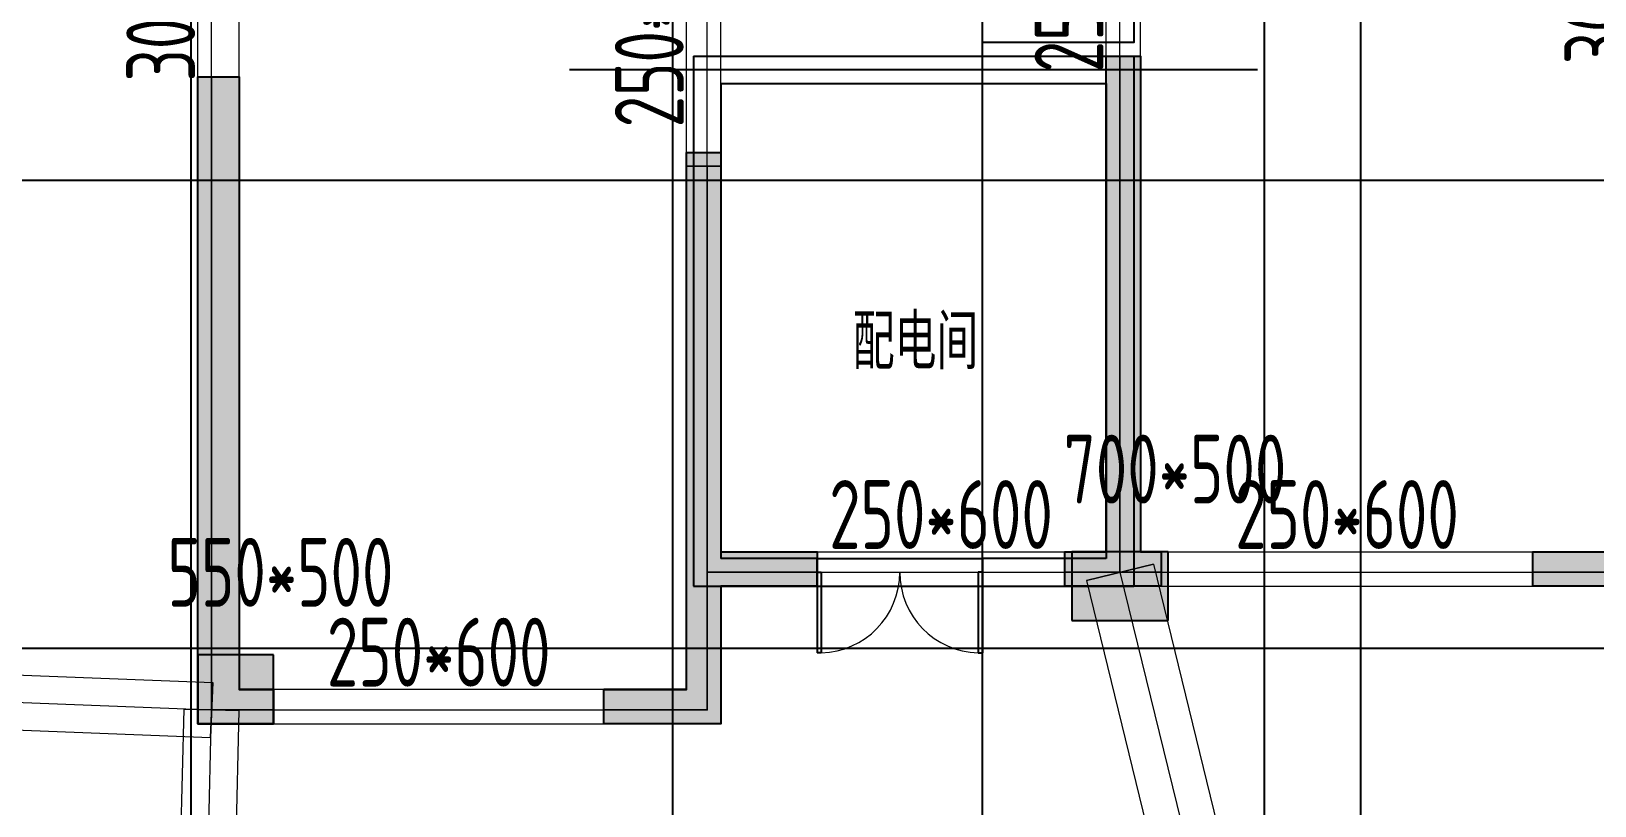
# Model space of a CAD drawing. Extents: x 369444 to 684549, y -549309 to 575337.
# Drawn here: x 390464 to 401824, y 390861 to 396488 of the extents above; entities that cross this region are included whole.
import ezdxf

# ---------------------------------------------------------------- set-up
doc = ezdxf.new("R2010")
doc.units = 0
doc.header["$LTSCALE"] = 1000
doc.header["$MEASUREMENT"] = 0
for name, color, linetype, lineweight, true_color in [('-1-0-1', 7, 'Continuous', 0, 0xc0c0c0), ('-1-1-2', 7, 'Continuous', 0, 0xc0c0c0), ('-2-0-1', 1, 'Continuous', 0, 0xff0000), ('-2-1-2', 9, 'Continuous', 0, 0x808080), ('1-6-1', 7, 'Continuous', 0, 0x55ff55), ('1-6-2', 7, 'Continuous', 0, 0x55ff55), ('11-6-1', 2, 'Continuous', 0, 0xffff00), ('11-6-2', 2, 'Continuous', 0, 0xffff00), ('11-6-5', 2, 'Continuous', 0, 0xffff00), ('12-6-1', 4, 'Continuous', 0, 0x00ffff), ('12-6-2', 4, 'Continuous', 0, 0x00ffff), ('12-6-5', 4, 'Continuous', 0, 0x00ffff)]:
    doc.layers.add(name, color=color, linetype=linetype, lineweight=lineweight, true_color=true_color)
for name, color, linetype in [('A-ANNO-DOTE', 1, 'Continuous'), ('A-WALL-HATCH', 8, 'Continuous'), ('COLUMN', 9, 'Continuous'), ('DOTE', 1, 'Continuous'), ('WALL', 9, 'Continuous'), ('WINDOW', 4, 'Continuous'), ('房间名称', 72, 'Continuous'), ('车库集水坑', 60, 'Continuous')]:
    doc.layers.add(name, color=color, linetype=linetype)
doc.styles.add('HNSJY', font='hnsjy-07.shx', dxfattribs={"width": 0.8, "bigfont": 'hnsjy-hz.shx'})
doc.styles.add('yjkcad', font='yjkeng.shx', dxfattribs={"width": 0.7, "height": 250, "bigfont": 'yjkchn.shx'})

# ---------------------------------------------------------------- blocks, each defined once
blk = doc.blocks.new('22#loudixiayicengjksdf')
at = {"layer": 'WALL'}
h = blk.add_hatch(color=0, dxfattribs=at)
h.dxf.hatch_style = 1
h.paths.add_polyline_path([(-183057, -69119), (-183057, -68619), (-183557, -68619), (-183557, -69119)], flags=17)
h.paths.add_polyline_path([(-170857, -69119), (-170857, -68619), (-171407, -68619), (-171407, -69119)], flags=17)
h.paths.add_polyline_path([(-171407, -70819), (-171157, -70819), (-171157, -70419), (-171557, -70419), (-171557, -70819)], flags=17)
h.paths.add_polyline_path([(-183507, -70819), (-183357, -70819), (-183357, -70419), (-183757, -70419), (-183757, -70819)], flags=17)
h.paths.add_polyline_path([(-168657, -64219), (-170857, -64219), (-170857, -66419), (-170307, -66419), (-170307, -66619), (-171107, -66619), (-171107, -63969), (-168457, -63969), (-168457, -66619), (-169207, -66619), (-169207, -66419), (-168657, -66419)])
h.paths.add_polyline_path([(-179257, -73469), (-179807, -73469), (-179807, -73219), (-179257, -73219), (-178857, -73219), (-178857, -73469), (-179007, -73469), (-179007, -76369), (-180757, -76369), (-180757, -76119), (-179257, -76119)])
h.paths.add_polyline_path([(-165957, -64219), (-166607, -64219), (-166607, -63969), (-165707, -63969), (-165707, -65769), (-165957, -65769)])
h.paths.add_polyline_path([(-188307, -64019), (-188957, -64019), (-188957, -65569), (-189207, -65569), (-189207, -63769), (-188307, -63769)])
h.paths.add_polyline_path([(-173307, -80969), (-174157, -80969), (-174857, -80969), (-174857, -80719), (-174407, -80719), (-174407, -77519), (-174157, -77519), (-174157, -80719), (-173307, -80719)])
h.paths.add_polyline_path([(-180757, -80969), (-181607, -80969), (-181607, -80719), (-180757, -80719), (-180757, -77519), (-180507, -77519), (-180507, -80719), (-180057, -80719), (-180057, -80969)])
h.paths.add_polyline_path([(-175107, -73469), (-175657, -73469), (-175657, -76119), (-174157, -76119), (-174157, -76369), (-175907, -76369), (-175907, -73469), (-176057, -73469), (-176057, -73219), (-175657, -73219), (-175107, -73219)])
h.paths.add_polyline_path([(-159582, -72669), (-160057, -72669), (-160057, -74419), (-160307, -74419), (-160307, -72669), (-160407, -72669), (-160407, -72419), (-160057, -72419), (-159582, -72419)])
h.paths.add_polyline_path([(-163357, -80969), (-163657, -80969), (-164057, -80969), (-164057, -80719), (-163907, -80719), (-163907, -77119), (-163657, -77119), (-163657, -80719), (-163357, -80719)])
h.paths.add_polyline_path([(-166757, -80969), (-167782, -80969), (-168557, -80969), (-168557, -80719), (-167807, -80719), (-167807, -77019), (-167507, -77019), (-167507, -80719), (-166757, -80719)])
h.paths.add_polyline_path([(-191007, -75019), (-191007, -75819), (-193107, -75819), (-193107, -75569), (-191257, -75569), (-191257, -75019)])
h.paths.add_polyline_path([(-183307, -66419), (-184057, -66419), (-184057, -64019), (-186257, -64019), (-186257, -66219), (-185707, -66219), (-185707, -66419), (-186457, -66419), (-186457, -63769), (-183807, -63769), (-183807, -66169), (-183307, -66169)])
h.paths.add_polyline_path([(-171407, -73469), (-171857, -73469), (-171857, -73219), (-171157, -73219), (-171157, -76369), (-171407, -76369)])
h.paths.add_polyline_path([(-183057, -73469), (-183507, -73469), (-183507, -76369), (-183757, -76369), (-183757, -73219), (-183057, -73219)])
h.paths.add_polyline_path([(-187382, -80969), (-188157, -80969), (-188157, -80719), (-187407, -80719), (-187407, -77019), (-187107, -77019), (-187107, -80719), (-186357, -80719), (-186357, -80969)])
h.paths.add_polyline_path([(-191257, -80969), (-191557, -80969), (-191557, -80719), (-191257, -80719), (-191257, -77119), (-191007, -77119), (-191007, -80719), (-190857, -80719), (-190857, -80969)])
h.paths.add_polyline_path([(-194857, -72669), (-195332, -72669), (-195332, -72419), (-194857, -72419), (-194507, -72419), (-194507, -72669), (-194607, -72669), (-194607, -74419), (-194857, -74419)])
h.paths.add_polyline_path([(-157057, -81969), (-157607, -81969), (-157607, -81719), (-157357, -81719), (-157357, -77269), (-157057, -77269)])
h.paths.add_polyline_path([(-197307, -81969), (-197857, -81969), (-197857, -77269), (-197557, -77269), (-197557, -81719), (-197307, -81719)])
h.paths.add_polyline_path([(-165557, -72669), (-165957, -72669), (-165957, -69119), (-166357, -69119), (-166357, -68919), (-165707, -68919), (-165707, -72419), (-165557, -72419)])
h.paths.add_polyline_path([(-188957, -72669), (-189357, -72669), (-189357, -72419), (-189207, -72419), (-189207, -68919), (-188507, -68919), (-188507, -69119), (-188957, -69119)])
h.paths.add_polyline_path([(-160857, -80969), (-161557, -80969), (-161557, -80719), (-160857, -80719), (-160857, -77819), (-160607, -77819), (-160607, -80719), (-160607, -81719), (-160007, -81719), (-160007, -81969), (-160857, -81969)])
h.paths.add_polyline_path([(-187107, -71319), (-187107, -74819), (-187407, -74819), (-187407, -71319)])
h.paths.add_polyline_path([(-193357, -80969), (-194057, -80969), (-194057, -81969), (-194907, -81969), (-194907, -81719), (-194307, -81719), (-194307, -80719), (-194307, -77819), (-194057, -77819), (-194057, -80719), (-193357, -80719)])
h.paths.add_polyline_path([(-167507, -71319), (-167507, -74819), (-167807, -74819), (-167807, -71319)])
h.paths.add_polyline_path([(-171157, -80969), (-171507, -80969), (-171507, -80719), (-171407, -80719), (-171407, -77519), (-171157, -77519), (-171157, -80719), (-170957, -80719), (-170957, -80969)])
h.paths.add_polyline_path([(-183407, -80969), (-183757, -80969), (-183957, -80969), (-183957, -80719), (-183757, -80719), (-183757, -77519), (-183507, -77519), (-183507, -80719), (-183407, -80719)])
h.paths.add_polyline_path([(-157057, -75819), (-157757, -75819), (-157757, -75569), (-157357, -75569), (-157357, -72669), (-157732, -72669), (-157732, -72419), (-157057, -72419)])
h.paths.add_polyline_path([(-197157, -75819), (-197857, -75819), (-197857, -72419), (-197182, -72419), (-197182, -72669), (-197557, -72669), (-197557, -75569), (-197157, -75569)])
h.paths.add_polyline_path([(-163907, -72669), (-163957, -72669), (-163957, -72419), (-163657, -72419), (-163257, -72419), (-163257, -72669), (-163657, -72669), (-163657, -73519), (-163907, -73519)])
h.paths.add_polyline_path([(-190957, -72669), (-191007, -72669), (-191007, -73519), (-191257, -73519), (-191257, -72669), (-191657, -72669), (-191657, -72419), (-191257, -72419), (-190957, -72419)])
h.paths.add_polyline_path([(-161807, -75819), (-163907, -75819), (-163907, -75019), (-163657, -75019), (-163657, -75569), (-161807, -75569)])
edge = h.paths.add_edge_path()
edge.add_line((-183557, -66419), (-183557, -66519))
edge.add_line((-183557, -66519), (-183307, -66519))
edge.add_line((-183307, -66519), (-183307, -66419))
edge.add_line((-183507, -70819), (-183507, -71569))
edge.add_line((-183507, -71569), (-185557, -71569))
edge.add_line((-185557, -71569), (-185557, -71319))
edge.add_line((-185557, -71319), (-183757, -71319))
edge.add_line((-183757, -71319), (-183757, -70819))
edge.add_line((-171157, -70819), (-171157, -71319))
edge.add_line((-171157, -71319), (-169357, -71319))
edge.add_line((-169357, -71319), (-169357, -71569))
edge.add_line((-169357, -71569), (-171407, -71569))
edge.add_line((-171407, -71569), (-171407, -70819))
h.paths.add_polyline_path([(-171407, -71569), (-171157, -71569), (-171157, -70819), (-171407, -70819)], flags=16)
h.paths.add_polyline_path([(-171157, -71569), (-169357, -71569), (-169357, -71319), (-171157, -71319)], flags=16)
h.paths.add_polyline_path([(-183757, -71569), (-183507, -71569), (-183507, -70819), (-183757, -70819)], flags=16)
h.paths.add_polyline_path([(-185557, -71569), (-183757, -71569), (-183757, -71319), (-185557, -71319)], flags=16)
at = {"layer": 'WALL', "color": 0, "elevation": 14}
for points in [[(-187382, -80969), (-188157, -80969), (-188157, -80719), (-187407, -80719), (-187407, -77019), (-187107, -77019), (-187107, -80719), (-186357, -80719), (-186357, -80969)], [(-191257, -80969), (-191557, -80969), (-191557, -80719), (-191257, -80719), (-191257, -77119), (-191007, -77119), (-191007, -80719), (-190857, -80719), (-190857, -80969)], [(-197307, -81969), (-197857, -81969), (-197857, -77269), (-197557, -77269), (-197557, -81719), (-197307, -81719)], [(-193357, -80969), (-194057, -80969), (-194057, -81969), (-194907, -81969), (-194907, -81719), (-194307, -81719), (-194307, -80719), (-194307, -77819), (-194057, -77819), (-194057, -80719), (-193357, -80719)]]:
    blk.add_lwpolyline(points, close=True, dxfattribs=at)
blk = doc.blocks.new('$DorLib2D$00000002')
for p, q in [((-0.5, 0), (-0.5, 0.4875)), ((-0.475, 0.4875), (-0.5, 0.4875)), ((-0.475, 0), (-0.475, 0.4875)), ((0.475, 0), (0.475, 0.4875)), ((0.475, 0.4875), (0.5, 0.4875)), ((0.5, 0), (0.5, 0.4875)), ((-0.5, 0), (-0.475, 0)), ((0.5, 0), (0.475, 0))]:
    blk.add_line(p, q)
at = {"lineweight": 13}
for centre, start, end in [((-0.4875, 0), 0, 88.53072), ((0.4875, 0), 91.46928, 180)]:
    blk.add_arc(centre, 0.4875, start, end, dxfattribs=at)

msp = doc.modelspace()

# ---------------------------------------------------------------- hatches: boundary and pattern name
at = {"layer": 'A-WALL-HATCH'}
for points in [[(398724.7, 392206.5), (398724.7, 392706.5), (398024.7, 392706.5), (398024.7, 392206.5)], [(392224.7, 391456.5), (392224.7, 391956.5), (391674.7, 391956.5), (391674.7, 391456.5)]]:
    msp.add_hatch(color=256, dxfattribs=at).paths.add_polyline_path(points)

# ---------------------------------------------------------------- linework, layer by layer
at = {"layer": '-1-0-1', "color": 0}
for p in [(398374.3, 396306.9, -3600), (391774.3, 396156.9, -3600), (391774.3, 395506.9, -3600), (395374.3, 395506.9, -3600), (395374.3, 392556.9, -3600), (396174.3, 392556.9, -3600), (397974.3, 392556.9, -3600), (398374.3, 392556.9, -3600), (398674.3, 392556.9, -3600), (401374.3, 392556.9, -3600), (391774.3, 391556.9, -3600), (392224.3, 391556.9, -3600), (394624.3, 391556.9, -3600), (395374.3, 391556.9, -3600)]:
    msp.add_point(p, dxfattribs=at)
at = {"layer": '-1-1-2', "color": 0}
for p, q in [((398374.3, 396306.9, -3600), (398374.3, 396306.9)), ((391774.3, 396156.9, -3600), (391774.3, 396156.9)), ((391774.3, 395506.9, -3600), (391774.3, 395506.9)), ((395374.3, 395506.9, -3600), (395374.3, 395506.9)), ((395374.3, 392556.9, -3600), (395374.3, 392556.9)), ((396174.3, 392556.9, -3600), (396174.3, 392556.9)), ((397974.3, 392556.9, -3600), (397974.3, 392556.9)), ((398374.3, 392556.9, -3600), (398374.3, 392556.9)), ((398674.3, 392556.9, -3600), (398674.3, 392556.9)), ((401374.3, 392556.9, -3600), (401374.3, 392556.9)), ((391774.3, 391556.9, -3600), (391774.3, 391556.9)), ((392224.3, 391556.9, -3600), (392224.3, 391556.9)), ((394624.3, 391556.9, -3600), (394624.3, 391556.9)), ((395374.3, 391556.9, -3600), (395374.3, 391556.9))]:
    msp.add_line(p, q, dxfattribs=at)
at = {"layer": '-2-0-1', "color": 0}
for p, q in [((391774.3, 396156.9, -3600), (391774.3, 397706.9, -3600)), ((395374.3, 395506.9, -3600), (395374.3, 397706.9, -3600)), ((398374.3, 396306.9, -3600), (398374.3, 397706.9, -3600)), ((398374.3, 392556.9, -3600), (398374.3, 396306.9, -3600)), ((391774.3, 395506.9, -3600), (391774.3, 396156.9, -3600)), ((391774.3, 391556.9, -3600), (391774.3, 395506.9, -3600)), ((395374.3, 392556.9, -3600), (395374.3, 395506.9, -3600)), ((395374.3, 391556.9, -3600), (395374.3, 392556.9, -3600)), ((395374.3, 392556.9, -3600), (396174.3, 392556.9, -3600)), ((396174.3, 392556.9, -3600), (397974.3, 392556.9, -3600)), ((397974.3, 392556.9, -3600), (398374.3, 392556.9, -3600)), ((398374.3, 392556.9, -3600), (400124.3, 385407.1, -3600)), ((398374.3, 392556.9, -3600), (398674.3, 392556.9, -3600)), ((398674.3, 392556.9, -3600), (401374.3, 392556.9, -3600)), ((401374.3, 392556.9, -3600), (402274.3, 392556.9, -3600)), ((385324.3, 391807.1, -3600), (391774.3, 391556.9, -3600)), ((391624.3, 385407.1, -3600), (391774.3, 391556.9, -3600)), ((391774.3, 391556.9, -3600), (392224.3, 391556.9, -3600)), ((392224.3, 391556.9, -3600), (394624.3, 391556.9, -3600)), ((394624.3, 391556.9, -3600), (395374.3, 391556.9, -3600))]:
    msp.add_line(p, q, dxfattribs=at)
at = {"layer": '-2-1-2', "color": 0}
for p, q in [((391774.3, 396156.9), (391774.3, 397706.9)), ((395374.3, 395506.9), (395374.3, 397706.9)), ((398374.3, 396306.9), (398374.3, 397706.9)), ((398374.3, 392556.9), (398374.3, 396306.9)), ((391774.3, 395506.9), (391774.3, 396156.9)), ((391774.3, 391556.9), (391774.3, 395506.9)), ((395374.3, 392556.9), (395374.3, 395506.9)), ((395374.3, 391556.9), (395374.3, 392556.9)), ((395374.3, 392556.9), (396174.3, 392556.9)), ((396174.3, 392556.9), (397974.3, 392556.9)), ((397974.3, 392556.9), (398374.3, 392556.9)), ((398374.3, 392556.9), (400124.3, 385407.1)), ((398374.3, 392556.9), (398674.3, 392556.9)), ((398674.3, 392556.9), (401374.3, 392556.9)), ((401374.3, 392556.9), (402274.3, 392556.9)), ((385324.3, 391807.1), (391774.3, 391556.9)), ((391624.3, 385407.1), (391774.3, 391556.9)), ((391774.3, 391556.9), (392224.3, 391556.9)), ((392224.3, 391556.9), (394624.3, 391556.9)), ((394624.3, 391556.9), (395374.3, 391556.9))]:
    msp.add_line(p, q, dxfattribs=at)
at = {"layer": '1-6-1', "color": 0}
for p, q in [((398274.3, 396306.9, -3600), (398274.3, 392706.9, -3600)), ((398274.3, 396306.9), (398274.3, 396306.9, -3600)), ((398274.3, 392706.9), (398274.3, 396306.9)), ((398274.3, 396306.9, -3600), (398274.3, 396306.9)), ((398524.3, 396306.9, -3600), (398274.3, 396306.9, -3600)), ((398274.3, 396306.9), (398524.3, 396306.9)), ((398524.3, 396306.9), (398524.3, 392706.9)), ((398524.3, 396306.9, -3600), (398524.3, 396306.9)), ((398524.3, 392706.9, -3600), (398524.3, 396306.9, -3600)), ((398524.3, 396306.9), (398524.3, 396306.9, -3600)), ((391674.3, 396156.9, -3600), (391674.3, 395506.9, -3600)), ((391674.3, 396156.9), (391674.3, 396156.9, -3600)), ((391674.3, 395506.9), (391674.3, 396156.9)), ((391674.3, 396156.9, -3600), (391674.3, 396156.9)), ((391974.3, 396156.9, -3600), (391674.3, 396156.9, -3600)), ((391674.3, 396156.9), (391974.3, 396156.9)), ((391974.3, 396156.9), (391974.3, 395506.9)), ((391974.3, 396156.9, -3600), (391974.3, 396156.9)), ((391974.3, 395506.9, -3600), (391974.3, 396156.9, -3600)), ((391974.3, 396156.9), (391974.3, 396156.9, -3600)), ((391674.3, 395506.9, -3600), (391674.3, 395506.9)), ((391674.3, 395506.9, -3600), (391674.3, 391456.9, -3600)), ((391674.3, 395506.9), (391674.3, 395506.9, -3600)), ((391674.3, 391456.9), (391674.3, 395506.9)), ((391974.3, 395506.9), (391974.3, 395506.9, -3600)), ((391974.3, 395506.9), (391974.3, 391706.9)), ((391974.3, 395506.9, -3600), (391974.3, 395506.9)), ((391974.3, 391706.9, -3600), (391974.3, 395506.9, -3600)), ((395224.3, 395506.9, -3600), (395224.3, 392556.9, -3600)), ((395224.3, 395506.9), (395224.3, 395506.9, -3600)), ((395224.3, 392556.9), (395224.3, 395506.9)), ((395224.3, 395506.9, -3600), (395224.3, 395506.9)), ((395474.3, 395506.9, -3600), (395224.3, 395506.9, -3600)), ((395224.3, 395506.9), (395474.3, 395506.9)), ((395474.3, 395506.9), (395474.3, 392706.9)), ((395474.3, 395506.9, -3600), (395474.3, 395506.9)), ((395474.3, 392706.9, -3600), (395474.3, 395506.9, -3600)), ((395474.3, 395506.9), (395474.3, 395506.9, -3600)), ((395474.3, 392706.9), (395474.3, 392706.9, -3600)), ((395474.3, 392706.9, -8700), (395474.3, 392706.9, -5100)), ((396174.3, 392706.9, -8700), (395474.3, 392706.9, -8700)), ((395474.3, 392706.9, -5100), (396174.3, 392706.9, -5100)), ((396174.3, 392706.9, -5100), (396174.3, 392706.9, -8700)), ((396174.3, 392706.9, -8700), (396174.3, 392706.9, -5100)), ((396174.3, 392456.9, -8700), (396174.3, 392706.9, -8700)), ((396174.3, 392706.9, -5100), (396174.3, 392456.9, -5100)), ((397974.3, 392706.9, -8700), (397974.3, 392706.9, -5100)), ((398274.3, 392706.9, -8700), (397974.3, 392706.9, -8700)), ((397974.3, 392706.9, -5100), (398274.3, 392706.9, -5100)), ((397974.3, 392706.9, -8700), (397974.3, 392456.9, -8700)), ((397974.3, 392706.9, -5100), (397974.3, 392706.9, -8700)), ((397974.3, 392456.9, -5100), (397974.3, 392706.9, -5100)), ((398274.3, 392706.9, -3600), (398274.3, 392706.9)), ((398274.3, 392706.9, -5100), (398274.3, 392706.9, -8700)), ((398524.3, 392706.9, -8700), (398524.3, 392706.9, -5100)), ((398674.3, 392706.9, -8700), (398524.3, 392706.9, -8700)), ((398524.3, 392706.9, -5100), (398674.3, 392706.9, -5100)), ((398524.3, 392706.9), (398524.3, 392706.9, -3600)), ((398674.3, 392706.9, -5100), (398674.3, 392706.9, -8700)), ((398674.3, 392706.9, -8700), (398674.3, 392706.9, -5100)), ((398674.3, 392456.9, -8700), (398674.3, 392706.9, -8700)), ((398674.3, 392706.9, -5100), (398674.3, 392456.9, -5100)), ((401374.3, 392706.9, -8700), (401374.3, 392706.9, -5100)), ((402124.3, 392706.9, -8700), (401374.3, 392706.9, -8700)), ((401374.3, 392706.9, -5100), (402124.3, 392706.9, -5100)), ((401374.3, 392706.9, -8700), (401374.3, 392456.9, -8700)), ((401374.3, 392706.9, -5100), (401374.3, 392706.9, -8700)), ((401374.3, 392456.9, -5100), (401374.3, 392706.9, -5100)), ((395224.3, 392556.9, -3600), (395224.3, 392556.9)), ((395224.3, 392556.9, -8700), (395224.3, 391706.9, -8700)), ((395224.3, 392556.9, -5100), (395224.3, 392556.9, -8700)), ((395224.3, 391706.9, -5100), (395224.3, 392556.9, -5100)), ((395474.3, 392456.9, -5100), (395474.3, 391456.9, -5100)), ((395474.3, 392456.9, -8700), (395474.3, 392456.9, -5100)), ((395474.3, 391456.9, -8700), (395474.3, 392456.9, -8700)), ((395474.3, 392456.9, -5100), (395474.3, 392456.9, -8700)), ((396174.3, 392456.9, -5100), (395474.3, 392456.9, -5100)), ((395474.3, 392456.9, -8700), (396174.3, 392456.9, -8700)), ((396174.3, 392456.9, -8700), (396174.3, 392456.9, -5100)), ((396174.3, 392456.9, -5100), (396174.3, 392456.9, -8700)), ((397974.3, 392456.9, -5100), (397974.3, 392456.9, -8700)), ((398374.3, 392456.9, -5100), (397974.3, 392456.9, -5100)), ((397974.3, 392456.9, -8700), (398374.3, 392456.9, -8700)), ((397974.3, 392456.9, -8700), (397974.3, 392456.9, -5100)), ((398374.3, 392456.9, -5100), (398374.3, 392456.9, -8700)), ((398674.3, 392456.9, -5100), (398374.3, 392456.9, -5100)), ((398374.3, 392456.9, -8700), (398674.3, 392456.9, -8700)), ((398374.3, 392456.9, -8700), (398374.3, 392456.9, -5100)), ((398674.3, 392456.9, -8700), (398674.3, 392456.9, -5100)), ((398674.3, 392456.9, -5100), (398674.3, 392456.9, -8700)), ((401374.3, 392456.9, -5100), (401374.3, 392456.9, -8700)), ((402274.3, 392456.9, -5100), (401374.3, 392456.9, -5100)), ((401374.3, 392456.9, -8700), (402274.3, 392456.9, -8700)), ((401374.3, 392456.9, -8700), (401374.3, 392456.9, -5100)), ((391974.3, 391706.9), (391974.3, 391706.9, -3600)), ((391974.3, 391706.9, -8700), (391974.3, 391706.9, -5100)), ((392224.3, 391706.9, -8700), (391974.3, 391706.9, -8700)), ((391974.3, 391706.9, -5100), (392224.3, 391706.9, -5100)), ((392224.3, 391706.9, -5100), (392224.3, 391706.9, -8700)), ((392224.3, 391706.9, -8700), (392224.3, 391706.9, -5100)), ((392224.3, 391456.9, -8700), (392224.3, 391706.9, -8700)), ((392224.3, 391706.9, -5100), (392224.3, 391456.9, -5100)), ((394624.3, 391706.9, -8700), (394624.3, 391706.9, -5100)), ((395224.3, 391706.9, -8700), (394624.3, 391706.9, -8700)), ((394624.3, 391706.9, -5100), (395224.3, 391706.9, -5100)), ((394624.3, 391706.9, -8700), (394624.3, 391456.9, -8700)), ((394624.3, 391706.9, -5100), (394624.3, 391706.9, -8700)), ((394624.3, 391456.9, -5100), (394624.3, 391706.9, -5100)), ((395224.3, 391706.9, -8700), (395224.3, 391706.9, -5100)), ((395224.3, 391706.9, -5100), (395224.3, 391706.9, -8700)), ((391674.3, 391456.9, -3600), (391674.3, 391456.9)), ((391674.3, 391456.9, -5100), (391674.3, 391456.9, -8700)), ((392224.3, 391456.9, -5100), (391674.3, 391456.9, -5100)), ((391674.3, 391456.9, -8700), (392224.3, 391456.9, -8700)), ((392224.3, 391456.9, -8700), (392224.3, 391456.9, -5100)), ((392224.3, 391456.9, -5100), (392224.3, 391456.9, -8700)), ((394624.3, 391456.9, -5100), (394624.3, 391456.9, -8700)), ((395474.3, 391456.9, -5100), (394624.3, 391456.9, -5100)), ((394624.3, 391456.9, -8700), (395474.3, 391456.9, -8700)), ((394624.3, 391456.9, -8700), (394624.3, 391456.9, -5100)), ((395474.3, 391456.9, -5100), (395474.3, 391456.9, -8700)), ((395474.3, 391456.9, -8700), (395474.3, 391456.9, -5100))]:
    msp.add_line(p, q, dxfattribs=at)
at = {"layer": '1-6-2', "color": 0}
for p, q in [((398374.3, 396306.9), (398374.3, 392556.9)), ((398374.3, 396306.9, -3600), (398374.3, 396306.9)), ((398374.3, 392556.9, -3600), (398374.3, 396306.9, -3600)), ((391774.3, 396156.9), (391774.3, 395506.9)), ((391774.3, 396156.9, -3600), (391774.3, 396156.9)), ((391774.3, 395506.9, -3600), (391774.3, 396156.9, -3600)), ((391774.3, 395506.9), (391774.3, 395506.9, -3600)), ((391774.3, 395506.9), (391774.3, 391556.9)), ((391774.3, 395506.9, -3600), (391774.3, 395506.9)), ((391774.3, 391556.9, -3600), (391774.3, 395506.9, -3600)), ((395374.3, 395506.9), (395374.3, 392556.9)), ((395374.3, 395506.9, -3600), (395374.3, 395506.9)), ((395374.3, 392556.9, -3600), (395374.3, 395506.9, -3600)), ((395374.3, 392556.9), (395374.3, 392556.9, -3600)), ((395374.3, 392556.9, -5100), (395374.3, 391556.9, -5100)), ((395374.3, 392556.9, -8700), (395374.3, 392556.9, -5100)), ((395374.3, 391556.9, -8700), (395374.3, 392556.9, -8700)), ((395374.3, 392556.9, -5100), (395374.3, 392556.9, -8700)), ((396174.3, 392556.9, -5100), (395374.3, 392556.9, -5100)), ((395374.3, 392556.9, -8700), (396174.3, 392556.9, -8700)), ((396174.3, 392556.9, -8700), (396174.3, 392556.9, -5100)), ((397974.3, 392556.9, -5100), (397974.3, 392556.9, -8700)), ((398374.3, 392556.9, -5100), (397974.3, 392556.9, -5100)), ((397974.3, 392556.9, -8700), (398374.3, 392556.9, -8700)), ((398374.3, 392556.9, -5100), (398374.3, 392556.9, -8700)), ((398674.3, 392556.9, -5100), (398374.3, 392556.9, -5100)), ((398374.3, 392556.9, -8700), (398674.3, 392556.9, -8700)), ((398374.3, 392556.9), (398374.3, 392556.9, -3600)), ((398374.3, 392556.9, -8700), (398374.3, 392556.9, -5100)), ((398674.3, 392556.9, -8700), (398674.3, 392556.9, -5100)), ((401374.3, 392556.9, -5100), (401374.3, 392556.9, -8700)), ((402274.3, 392556.9, -5100), (401374.3, 392556.9, -5100)), ((401374.3, 392556.9, -8700), (402274.3, 392556.9, -8700)), ((391774.3, 391556.9), (391774.3, 391556.9, -3600)), ((391774.3, 391556.9, -5100), (391774.3, 391556.9, -8700)), ((392224.3, 391556.9, -5100), (391774.3, 391556.9, -5100)), ((391774.3, 391556.9, -8700), (392224.3, 391556.9, -8700)), ((392224.3, 391556.9, -8700), (392224.3, 391556.9, -5100)), ((394624.3, 391556.9, -5100), (394624.3, 391556.9, -8700)), ((395374.3, 391556.9, -5100), (394624.3, 391556.9, -5100)), ((394624.3, 391556.9, -8700), (395374.3, 391556.9, -8700)), ((395374.3, 391556.9, -5100), (395374.3, 391556.9, -8700)), ((395374.3, 391556.9, -8700), (395374.3, 391556.9, -5100))]:
    msp.add_line(p, q, dxfattribs=at)
at = {"layer": '11-6-1', "color": 0}
for p, q in [((398024.3, 392706.9, -5100), (398024.3, 392206.9, -5100)), ((398724.3, 392706.9, -5100), (398024.3, 392706.9, -5100)), ((398024.3, 392706.9, -8700), (398024.3, 392206.9, -8700)), ((398724.3, 392706.9, -8700), (398024.3, 392706.9, -8700)), ((398024.3, 392706.9, -8700), (398024.3, 392706.9, -5100)), ((398724.3, 392206.9, -5100), (398724.3, 392706.9, -5100)), ((398724.3, 392206.9, -8700), (398724.3, 392706.9, -8700)), ((398724.3, 392706.9, -8700), (398724.3, 392706.9, -5100)), ((398024.3, 392206.9, -5100), (398724.3, 392206.9, -5100)), ((398024.3, 392206.9, -8700), (398724.3, 392206.9, -8700)), ((398024.3, 392206.9, -8700), (398024.3, 392206.9, -5100)), ((398724.3, 392206.9, -8700), (398724.3, 392206.9, -5100)), ((391674.3, 391956.9, -5100), (391674.3, 391456.9, -5100)), ((392224.3, 391956.9, -5100), (391674.3, 391956.9, -5100)), ((391674.3, 391956.9, -8700), (391674.3, 391456.9, -8700)), ((392224.3, 391956.9, -8700), (391674.3, 391956.9, -8700)), ((391674.3, 391956.9, -8700), (391674.3, 391956.9, -5100)), ((392224.3, 391456.9, -5100), (392224.3, 391956.9, -5100)), ((392224.3, 391456.9, -8700), (392224.3, 391956.9, -8700)), ((392224.3, 391956.9, -8700), (392224.3, 391956.9, -5100)), ((391674.3, 391456.9, -5100), (392224.3, 391456.9, -5100)), ((391674.3, 391456.9, -8700), (392224.3, 391456.9, -8700)), ((391674.3, 391456.9, -8700), (391674.3, 391456.9, -5100)), ((392224.3, 391456.9, -8700), (392224.3, 391456.9, -5100))]:
    msp.add_line(p, q, dxfattribs=at)
at = {"layer": '11-6-2', "color": 0}
for p, q in [((398374.3, 392556.9, -8700), (398374.3, 392556.9, -5100)), ((391774.3, 391556.9, -8700), (391774.3, 391556.9, -5100))]:
    msp.add_line(p, q, dxfattribs=at)
at = {"layer": '12-6-1', "color": 0}
for p, q in [((391674.3, 396156.9), (391674.3, 397706.9)), ((391674.3, 396156.9, -600), (391674.3, 397706.9, -600)), ((391974.3, 396156.9), (391974.3, 397706.9)), ((391974.3, 396156.9, -600), (391974.3, 397706.9, -600)), ((395224.3, 395506.9), (395224.3, 397706.9)), ((395224.3, 395506.9, -400), (395224.3, 397706.9, -400)), ((395474.3, 395506.9), (395474.3, 397706.9)), ((395474.3, 395506.9, -400), (395474.3, 397706.9, -400)), ((398274.3, 396306.9), (398274.3, 397706.9)), ((398274.3, 396306.9, -400), (398274.3, 397706.9, -400)), ((398524.3, 396306.9), (398524.3, 397706.9)), ((398524.3, 396306.9, -400), (398524.3, 397706.9, -400)), ((398274.3, 396306.9), (398524.3, 396306.9)), ((398274.3, 396306.9, -400), (398274.3, 396306.9)), ((398524.3, 396306.9, -400), (398274.3, 396306.9, -400)), ((398524.3, 396306.9), (398524.3, 396306.9, -400)), ((391674.3, 396156.9), (391974.3, 396156.9)), ((391674.3, 396156.9, -600), (391674.3, 396156.9)), ((391974.3, 396156.9, -600), (391674.3, 396156.9, -600)), ((391974.3, 396156.9), (391974.3, 396156.9, -600)), ((395224.3, 395506.9), (395474.3, 395506.9)), ((395224.3, 395506.9, -400), (395224.3, 395506.9)), ((395474.3, 395506.9, -400), (395224.3, 395506.9, -400)), ((395474.3, 395506.9), (395474.3, 395506.9, -400)), ((396174.3, 392706.9, -5100), (396174.3, 392456.9, -5100)), ((396174.3, 392706.9, -5700), (396174.3, 392706.9, -5100)), ((396174.3, 392456.9, -5700), (396174.3, 392706.9, -5700)), ((396174.3, 392706.9, -5100), (397974.3, 392706.9, -5100)), ((396174.3, 392706.9, -5700), (397974.3, 392706.9, -5700)), ((397974.3, 392706.9, -5100), (397974.3, 392456.9, -5100)), ((397974.3, 392706.9, -5700), (397974.3, 392706.9, -5100)), ((397974.3, 392456.9, -5700), (397974.3, 392706.9, -5700)), ((398674.3, 392706.9, -5100), (398674.3, 392456.9, -5100)), ((398674.3, 392706.9, -5700), (398674.3, 392706.9, -5100)), ((398674.3, 392456.9, -5700), (398674.3, 392706.9, -5700)), ((398674.3, 392706.9, -5100), (401374.3, 392706.9, -5100)), ((398674.3, 392706.9, -5700), (401374.3, 392706.9, -5700)), ((401374.3, 392706.9, -5100), (401374.3, 392456.9, -5100)), ((401374.3, 392706.9, -5700), (401374.3, 392706.9, -5100)), ((401374.3, 392456.9, -5700), (401374.3, 392706.9, -5700)), ((398617.2, 392616.4), (398131.5, 392497.5)), ((398131.5, 392497.5, -800), (398617.2, 392616.4, -800)), ((398617.2, 392616.4, -800), (398617.2, 392616.4)), ((398617.2, 392616.4), (400367.2, 385466.5)), ((398617.2, 392616.4, -800), (400367.2, 385466.5, -800)), ((396174.3, 392456.9, -5100), (396174.3, 392456.9, -5700)), ((396174.3, 392456.9, -5100), (397974.3, 392456.9, -5100)), ((396174.3, 392456.9, -5700), (397974.3, 392456.9, -5700)), ((397974.3, 392456.9, -5100), (397974.3, 392456.9, -5700)), ((398131.5, 392497.5), (398131.5, 392497.5, -800)), ((398131.5, 392497.5), (399881.5, 385347.6)), ((398131.5, 392497.5, -800), (399881.5, 385347.6, -800)), ((398674.3, 392456.9, -5100), (398674.3, 392456.9, -5700)), ((398674.3, 392456.9, -5100), (401374.3, 392456.9, -5100)), ((398674.3, 392456.9, -5700), (401374.3, 392456.9, -5700)), ((401374.3, 392456.9, -5100), (401374.3, 392456.9, -5700)), ((385332.1, 392006.9, -5100), (391782.1, 391756.8, -5100)), ((385332.1, 392006.9, -5900), (391782.1, 391756.8, -5900)), ((391782.1, 391756.8, -5100), (391766.6, 391357.1, -5100)), ((391766.6, 391357.1, -5900), (391782.1, 391756.8, -5900)), ((391782.1, 391756.8, -5900), (391782.1, 391756.8, -5100)), ((392224.3, 391706.9, -5100), (392224.3, 391456.9, -5100)), ((392224.3, 391706.9, -5700), (392224.3, 391706.9, -5100)), ((392224.3, 391456.9, -5700), (392224.3, 391706.9, -5700)), ((392224.3, 391706.9, -5100), (394624.3, 391706.9, -5100)), ((392224.3, 391706.9, -5700), (394624.3, 391706.9, -5700)), ((394624.3, 391706.9, -5100), (394624.3, 391456.9, -5100)), ((394624.3, 391706.9, -5700), (394624.3, 391706.9, -5100)), ((394624.3, 391456.9, -5700), (394624.3, 391706.9, -5700)), ((385316.6, 391607.2, -5100), (391766.6, 391357.1, -5100)), ((385316.6, 391607.2, -5900), (391766.6, 391357.1, -5900)), ((391424.4, 385411.9, -5100), (391574.4, 391561.8, -5100)), ((391424.4, 385411.9, -5900), (391574.4, 391561.8, -5900)), ((391574.4, 391561.8, -5100), (391974.3, 391552.1, -5100)), ((391574.4, 391561.8, -5900), (391574.4, 391561.8, -5100)), ((391974.3, 391552.1, -5900), (391574.4, 391561.8, -5900)), ((391824.3, 385402.2, -5100), (391974.3, 391552.1, -5100)), ((391824.3, 385402.2, -5900), (391974.3, 391552.1, -5900)), ((391974.3, 391552.1, -5100), (391974.3, 391552.1, -5900)), ((392224.3, 391456.9, -5100), (392224.3, 391456.9, -5700)), ((392224.3, 391456.9, -5100), (394624.3, 391456.9, -5100)), ((392224.3, 391456.9, -5700), (394624.3, 391456.9, -5700)), ((394624.3, 391456.9, -5100), (394624.3, 391456.9, -5700)), ((391766.6, 391357.1, -5100), (391766.6, 391357.1, -5900))]:
    msp.add_line(p, q, dxfattribs=at)
at = {"layer": '12-6-2', "color": 0}
for p, q in [((391774.3, 396156.9), (391774.3, 397706.9)), ((395374.3, 395506.9), (395374.3, 397706.9)), ((398374.3, 396306.9), (398374.3, 397706.9)), ((396174.3, 392556.9, -5100), (397974.3, 392556.9, -5100)), ((398374.3, 392556.9), (400124.3, 385407.1)), ((398674.3, 392556.9, -5100), (401374.3, 392556.9, -5100)), ((385324.3, 391807.1, -5100), (391774.3, 391556.9, -5100)), ((391624.3, 385407.1, -5100), (391774.3, 391556.9, -5100)), ((392224.3, 391556.9, -5100), (394624.3, 391556.9, -5100))]:
    msp.add_line(p, q, dxfattribs=at)
at = {"layer": 'A-ANNO-DOTE'}
msp.add_line((399374.5, 396207, 0), (394374.5, 396207, 0), dxfattribs=at)
at = {"layer": 'COLUMN', "color": 8}
for p, q in [((398724.7, 392706.5), (398024.7, 392706.5)), ((398024.7, 392706.5), (398024.7, 392206.5)), ((398724.7, 392206.5), (398724.7, 392706.5)), ((398024.7, 392206.5), (398724.7, 392206.5)), ((392224.7, 391956.5), (391674.7, 391956.5)), ((391674.7, 391956.5), (391674.7, 391456.5)), ((392224.7, 391456.5), (392224.7, 391956.5)), ((391674.7, 391456.5), (392224.7, 391456.5))]:
    msp.add_line(p, q, dxfattribs=at)
at = {"layer": 'DOTE', "color": 8}
for p, q in [((391624.5, 59364.2), (391624.5, 476704.8)), ((395124.5, 59364.2), (395124.5, 476704.8)), ((397374.5, 59364.2), (397374.5, 476704.8)), ((399424.5, 261807), (399424.5, 476704.8)), ((400124.5, 261807), (400124.5, 476704.8))]:
    msp.add_line(p, q, dxfattribs=at)
at = {"layer": 'DOTE', "color": 8, "lineweight": -2}
for p, q in [((377844.4, 395407), (624570.9, 395407)), ((377844.4, 392007), (624570.9, 392007))]:
    msp.add_line(p, q, dxfattribs=at)
at = {"layer": 'WALL'}
for p, q in [((395274.5, 396307, 0), (395274.5, 392457, 0)), ((395274.5, 396307, 0), (398474.5, 396307, 0)), ((398474.5, 396307, 0), (398474.5, 392457, 0)), ((395474.5, 396107, 0), (395474.5, 392657, 0)), ((395474.5, 396107, 0), (398274.5, 396107, 0)), ((398274.5, 396107, 0), (398274.5, 392657, 0)), ((396174.5, 392657, 0), (395474.5, 392657, 0)), ((396174.5, 392457, 0), (396174.5, 392657, 0)), ((398274.5, 392657, 0), (397374.5, 392657, 0)), ((397374.5, 392657, 0), (397374.5, 392457, 0)), ((395274.5, 392457, 0), (396174.5, 392457, 0)), ((397374.5, 392457, 0), (398474.5, 392457, 0))]:
    msp.add_line(p, q, dxfattribs=at)
at = {"layer": 'WINDOW'}
for p, q in [((396174.5, 392657, 0), (397374.5, 392657, 0)), ((396174.5, 392457, 0), (397374.5, 392457, 0))]:
    msp.add_line(p, q, dxfattribs=at)
at = {"layer": '车库集水坑', "lineweight": -2, "elevation": 0}
msp.add_lwpolyline([(397374.5, 397507), (398474.5, 397507), (398474.5, 396407), (397374.5, 396407)], close=True, dxfattribs=at)

# ---------------------------------------------------------------- block references
at = {"layer": 'WALL', "color": 8}
msp.add_blockref('22#loudixiayicengjksdf', (589531.8, 473425.8, -14), dxfattribs=at)
at = {"layer": 'WINDOW', "xscale": 1200, "yscale": 1200, "zscale": -1200, "rotation": 180}
msp.add_blockref('$DorLib2D$00000002', (396774.5, 392557, 0), dxfattribs=at)

# ---------------------------------------------------------------- texts
at = {"layer": '11-6-5', "color": 0, "char_height": 500, "attachment_point": 8, "style": 'yjkcad'}
for s, insert in [('700*500', (398774.3, 393056.9, -3600)), ('550*500', (392274.3, 392306.9, -3600))]:
    msp.add_mtext(s, dxfattribs=dict(at, insert=insert))
at = {"layer": '12-6-5', "color": 0, "char_height": 500, "attachment_point": 8, "rotation": 90, "style": 'yjkcad'}
for s, insert in [('250*400', (398254.3, 397006.9)), ('300*500', (402104.3, 397056.9)), ('300*600', (391654.3, 396931.9)), ('250*400', (395204.3, 396606.9))]:
    msp.add_mtext(s, dxfattribs=dict(at, insert=insert))
at = {"layer": '12-6-5', "color": 0, "char_height": 500, "attachment_point": 8, "style": 'yjkcad'}
for insert in [(397074.3, 392726.9), (400024.3, 392726.9), (393424.3, 391726.9)]:
    msp.add_mtext('250*600', dxfattribs=dict(at, insert=insert))
at = {"layer": '房间名称', "style": 'HNSJY', "width": 0.8}
msp.add_text('配电间', height=400, dxfattribs=at).set_placement((396432.9, 394031, 0))

doc.saveas('drawing.dxf')
